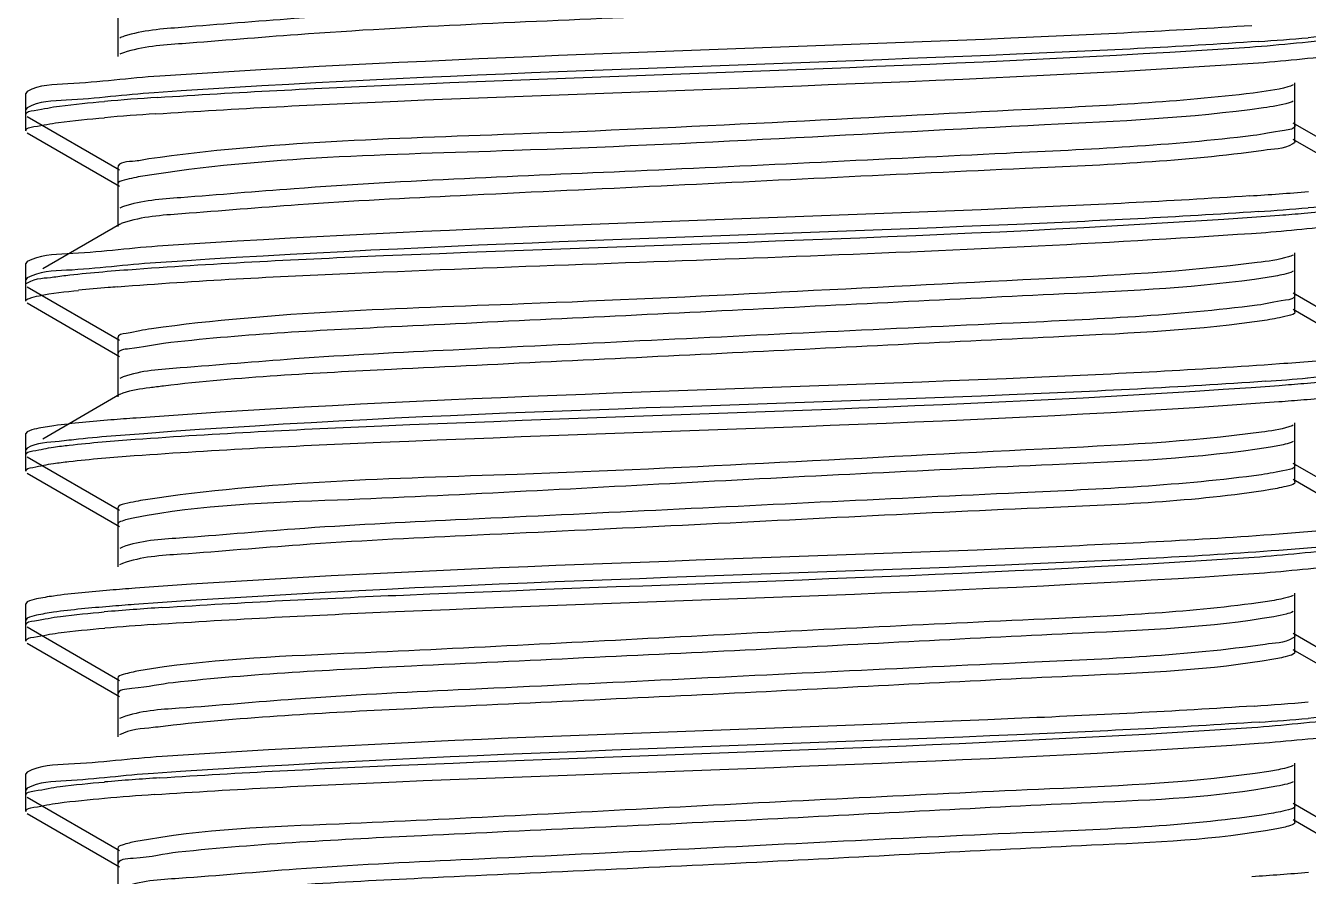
# Model space of a CAD drawing. Extents: x -427546 to -314919, y 698702 to 968782.
# Drawn here: x -414911.5 to -414799.3, y 912786.9 to 912861.4 of the extents above; entities that cross this region are included whole.
import ezdxf

# ---------------------------------------------------------------- set-up
doc = ezdxf.new("R2010")
doc.units = 0
doc.header["$LTSCALE"] = 1000
doc.header["$MEASUREMENT"] = 0
doc.layers.get('0').update_dxf_attribs({"linetype": 'CONTINUOUS'})

msp = doc.modelspace()

# ---------------------------------------------------------------- linework, layer by layer
at = {"linetype": 'CONTINUOUS'}
for p, q in [((-414903.41, 912863.8), (-414903.41, 912860.08)), ((-414903.41, 912862.38), (-414903.41, 912858.66)), ((-414800.46, 912852.64), (-414800.46, 912856.36)), ((-414911.32, 912855.59), (-414911.46, 912855.43)), ((-414911.46, 912853.57), (-414911.46, 912855.43)), ((-414911.46, 912853.57), (-414911.46, 912855.43)), ((-414800.46, 912851.22), (-414800.46, 912854.94)), ((-414911.32, 912854.17), (-414911.46, 912854.01)), ((-414911.46, 912852.15), (-414911.46, 912854.01)), ((-414911.46, 912852.15), (-414911.46, 912854.01)), ((-414911.32, 912853.41), (-414903.25, 912848.73)), ((-414792.54, 912848.15), (-414800.62, 912852.83)), ((-414911.32, 912851.98), (-414903.25, 912847.31)), ((-414792.54, 912846.73), (-414800.62, 912851.4)), ((-414903.41, 912848.92), (-414903.41, 912845.2)), ((-414903.41, 912847.5), (-414903.41, 912843.78)), ((-414903.25, 912843.96), (-414909.97, 912840.07)), ((-414800.46, 912837.76), (-414800.46, 912841.48)), ((-414911.32, 912840.71), (-414911.46, 912840.55)), ((-414911.46, 912838.69), (-414911.46, 912840.55)), ((-414911.46, 912838.69), (-414911.46, 912840.55)), ((-414911.32, 912839.29), (-414911.46, 912839.12)), ((-414800.46, 912836.33), (-414800.46, 912840.05)), ((-414911.46, 912837.26), (-414911.46, 912839.12)), ((-414911.46, 912837.26), (-414911.46, 912839.12)), ((-414911.32, 912838.52), (-414903.25, 912833.85)), ((-414911.32, 912837.1), (-414903.25, 912832.42)), ((-414792.54, 912833.27), (-414800.62, 912837.95)), ((-414792.54, 912831.85), (-414800.62, 912836.52)), ((-414903.41, 912834.04), (-414903.41, 912830.32)), ((-414903.41, 912832.61), (-414903.41, 912828.89)), ((-414902.95, 912830.63), (-414903.24, 912830.5)), ((-414902.96, 912829.2), (-414903.24, 912829.08)), ((-414903.25, 912829.08), (-414909.97, 912825.19)), ((-414911.32, 912825.83), (-414911.46, 912825.67)), ((-414800.46, 912822.87), (-414800.46, 912826.6)), ((-414911.46, 912823.81), (-414911.46, 912825.67)), ((-414911.46, 912823.81), (-414911.46, 912825.67)), ((-414800.46, 912821.45), (-414800.46, 912825.17)), ((-414911.32, 912824.4), (-414911.46, 912824.24)), ((-414911.46, 912822.38), (-414911.46, 912824.24)), ((-414911.46, 912822.38), (-414911.46, 912824.24)), ((-414911.32, 912823.64), (-414903.25, 912818.97)), ((-414792.54, 912818.39), (-414800.62, 912823.06)), ((-414911.32, 912822.22), (-414903.25, 912817.54)), ((-414792.54, 912816.96), (-414800.62, 912821.64)), ((-414903.41, 912819.15), (-414903.41, 912815.43)), ((-414903.41, 912817.73), (-414903.41, 912814.01)), ((-414902.99, 912815.74), (-414903.24, 912815.62)), ((-414902.99, 912814.31), (-414903.25, 912814.2)), ((-414800.46, 912807.99), (-414800.46, 912811.71)), ((-414911.32, 912810.95), (-414911.46, 912810.78)), ((-414911.46, 912808.92), (-414911.46, 912810.78)), ((-414911.46, 912808.92), (-414911.46, 912810.78)), ((-414800.46, 912806.57), (-414800.46, 912810.29)), ((-414911.32, 912809.52), (-414911.46, 912809.36)), ((-414911.46, 912807.5), (-414911.46, 912809.36)), ((-414911.46, 912807.5), (-414911.46, 912809.36)), ((-414911.32, 912808.76), (-414903.25, 912804.08)), ((-414792.54, 912803.5), (-414800.62, 912808.18)), ((-414911.32, 912807.33), (-414903.25, 912802.66)), ((-414792.54, 912802.08), (-414800.62, 912806.76)), ((-414903.41, 912804.27), (-414903.41, 912800.55)), ((-414903.41, 912802.85), (-414903.41, 912799.13)), ((-414903.02, 912800.84), (-414903.25, 912800.74)), ((-414800.46, 912793.11), (-414800.46, 912796.83)), ((-414911.32, 912796.06), (-414911.46, 912795.9)), ((-414911.46, 912794.04), (-414911.46, 912795.9)), ((-414911.46, 912794.04), (-414911.46, 912795.9)), ((-414911.32, 912794.64), (-414911.46, 912794.48)), ((-414911.46, 912792.61), (-414911.46, 912794.48)), ((-414911.46, 912792.61), (-414911.46, 912794.48)), ((-414800.46, 912791.68), (-414800.46, 912795.41)), ((-414911.32, 912793.88), (-414903.25, 912789.2)), ((-414792.54, 912788.62), (-414800.62, 912793.3)), ((-414911.32, 912792.45), (-414903.25, 912787.78)), ((-414792.54, 912787.2), (-414800.62, 912791.87)), ((-414903.41, 912789.39), (-414903.41, 912785.67)), ((-414903.41, 912787.96), (-414903.41, 912784.24))]:
    msp.add_line(p, q, dxfattribs=at)
for centre, radius, start, end in [((-414820.75, 913115.44), 256.04, 273.8316, 274.8033), ((-414882.73, 912594.72), 260.92, 93.783, 94.8009), ((-414882.97, 912596.42), 257.79, 93.8102, 94.8059), ((-414821.78, 913115.03), 269.13, 273.6995, 274.7995), ((-414820.77, 913100.84), 256.32, 273.8286, 274.8033), ((-414893.3, 912705.19), 133.7, 94.7007, 95.8096), ((-414887.27, 912634.56), 204.58, 94.5302, 94.7613), ((-414819.91, 913075.22), 245.55, 273.9474, 274.8034), ((-414882.2, 912543.34), 267.67, 93.7148, 94.7991), ((-414883.19, 912554.46), 255.08, 93.8414, 94.804), ((-414821.28, 913063.97), 262.7, 273.7644, 274.8009), ((-414820.69, 913055.17), 255.31, 273.8394, 274.8035), ((-414882.45, 912531.7), 264.42, 93.7475, 94.7999), ((-414883.12, 912538.68), 255.98, 93.8303, 94.8051), ((-414821.53, 913052.33), 265.96, 273.7314, 274.8001)]:
    msp.add_arc(centre, radius, start, end, dxfattribs=at)
for points, knots in [([(-414804.53, 912866.58), (-414811.75, 912865.72), (-414829.77, 912864.89), (-414857.57, 912863.48), (-414881.48, 912862.55), (-414896.21, 912861.31), (-414901.24, 912860.94), (-414902.86, 912860.43)], [0, 0, 0, 0, 0.22136, 0.548301, 0.848284, 0.948292, 1, 1, 1, 1]), ([(-414803.56, 912865.27), (-414810.54, 912864.33), (-414828.5, 912863.57), (-414856.51, 912862.08), (-414880.97, 912861.18), (-414896.09, 912859.88), (-414901.26, 912859.53), (-414902.9, 912858.99)], [0, 0, 0, 0, 0.212334, 0.540585, 0.846069, 0.947955, 1, 1, 1, 1]), ([(-414804.23, 912861.35), (-414811.25, 912860.89), (-414843.08, 912859.36), (-414874.96, 912858.6), (-414899.74, 912856.94)], [0, 0, 0, 0, 0.220591, 1, 1, 1, 1]), ([(-414804.42, 912859.48), (-414801.67, 912859.66), (-414797.81, 912860.2), (-414793.61, 912860.24), (-414792.54, 912860.85)], [0, 0, 0, 0, 0.691489, 1, 1, 1, 1]), ([(-414902.86, 912860.43), (-414902.94, 912860.4), (-414903.07, 912860.36), (-414903.19, 912860.3), (-414903.24, 912860.27)], [0, 0, 0, 0, 0.562023, 1, 1, 1, 1]), ([(-414803.64, 912859.97), (-414810.69, 912859.49), (-414842.88, 912857.94), (-414875.11, 912857.19), (-414900.22, 912855.49)], [0, 0, 0, 0, 0.219185, 1, 1, 1, 1]), ([(-414899.94, 912855.07), (-414892.98, 912855.54), (-414861.14, 912857.07), (-414829.26, 912857.84), (-414804.42, 912859.48)], [0, 0, 0, 0, 0.218984, 1, 1, 1, 1]), ([(-414803.66, 912858.11), (-414801.08, 912858.28), (-414797.48, 912858.78), (-414793.55, 912858.85), (-414792.54, 912859.43)], [0, 0, 0, 0, 0.690321, 1, 1, 1, 1]), ([(-414902.9, 912858.99), (-414902.97, 912858.97), (-414903.08, 912858.93), (-414903.2, 912858.87), (-414903.24, 912858.85)], [0, 0, 0, 0, 0.558344, 1, 1, 1, 1]), ([(-414900.1, 912853.63), (-414893.05, 912854.11), (-414860.9, 912855.66), (-414828.71, 912856.4), (-414803.66, 912858.11)], [0, 0, 0, 0, 0.21965, 1, 1, 1, 1]), ([(-414899.74, 912856.94), (-414902.42, 912856.76), (-414906.18, 912856.24), (-414910.28, 912856.19), (-414911.32, 912855.59)], [0, 0, 0, 0, 0.691053, 1, 1, 1, 1]), ([(-414800.62, 912856.17), (-414800.76, 912856.09), (-414801.91, 912855.72), (-414803.11, 912855.59), (-414804.13, 912855.46)], [0, 0, 0, 0, 0.135508, 1, 1, 1, 1]), ([(-414900.22, 912855.49), (-414902.79, 912855.31), (-414906.39, 912854.81), (-414910.32, 912854.75), (-414911.32, 912854.17)], [0, 0, 0, 0, 0.690337, 1, 1, 1, 1]), ([(-414804.13, 912855.46), (-414810.61, 912854.66), (-414832.17, 912853.63), (-414864.32, 912851.81), (-414890.12, 912851.21), (-414900.7, 912849.69)], [0, 0, 0, 0, 0.20233, 0.668453, 1, 1, 1, 1]), ([(-414911.46, 912853.57), (-414911.46, 912853.85), (-414909.99, 912854.02), (-414909.24, 912854.23), (-414908.5, 912854.32)], [0, 0, 0, 0, 0.271038, 1, 1, 1, 1]), ([(-414803.22, 912854.16), (-414809.55, 912853.26), (-414831.47, 912852.31), (-414864.07, 912850.28), (-414890.52, 912849.9), (-414901.22, 912848.19)], [0, 0, 0, 0, 0.19563, 0.668751, 1, 1, 1, 1]), ([(-414800.62, 912854.75), (-414800.73, 912854.68), (-414801.57, 912854.38), (-414802.46, 912854.27), (-414803.22, 912854.16)], [0, 0, 0, 0, 0.144146, 1, 1, 1, 1]), ([(-414911.46, 912852.15), (-414911.46, 912852.42), (-414910.04, 912852.6), (-414909.32, 912852.79), (-414908.6, 912852.88)], [0, 0, 0, 0, 0.271539, 1, 1, 1, 1]), ([(-414804.13, 912851.74), (-414811.28, 912850.85), (-414829.32, 912850.04), (-414857.25, 912848.6), (-414881.4, 912847.69), (-414896.25, 912846.41), (-414901.31, 912846.06), (-414902.91, 912845.53)], [0, 0, 0, 0, 0.21834, 0.54638, 0.848471, 0.948812, 1, 1, 1, 1]), ([(-414800.46, 912852.64), (-414800.45, 912852.3), (-414802.3, 912852.11), (-414803.21, 912851.85), (-414804.13, 912851.74)], [0, 0, 0, 0, 0.270556, 1, 1, 1, 1]), ([(-414803.22, 912850.44), (-414810.11, 912849.46), (-414828.06, 912848.71), (-414851.47, 912847.52), (-414872.65, 912846.52), (-414886.33, 912845.85), (-414896.1, 912844.99), (-414901.3, 912844.65), (-414902.93, 912844.1)], [0, 0, 0, 0, 0.208967, 0.538107, 0.703891, 0.84582, 0.948226, 1, 1, 1, 1]), ([(-414800.46, 912851.22), (-414800.46, 912851.13), (-414801.43, 912850.5), (-414802.34, 912850.56), (-414803.22, 912850.44)], [0, 0, 0, 0, 0.089983, 1, 1, 1, 1]), ([(-414900.7, 912849.69), (-414901.1, 912849.63), (-414901.86, 912849.42), (-414903.41, 912849.46), (-414903.41, 912848.92)], [0, 0, 0, 0, 0.421799, 1, 1, 1, 1]), ([(-414901.22, 912848.19), (-414901.77, 912848.1), (-414902.36, 912847.96), (-414903.41, 912847.71), (-414903.41, 912847.5)], [0, 0, 0, 0, 0.719897, 1, 1, 1, 1]), ([(-414804.42, 912846.46), (-414811.47, 912845.99), (-414843.31, 912844.47), (-414875.19, 912843.71), (-414899.94, 912842.05)], [0, 0, 0, 0, 0.221599, 1, 1, 1, 1]), ([(-414902.91, 912845.53), (-414902.97, 912845.51), (-414903.09, 912845.47), (-414903.2, 912845.41), (-414903.24, 912845.39)], [0, 0, 0, 0, 0.556917, 1, 1, 1, 1]), ([(-414803.66, 912845.09), (-414810.69, 912844.61), (-414842.84, 912843.06), (-414875.03, 912842.31), (-414900.1, 912840.61)], [0, 0, 0, 0, 0.219069, 1, 1, 1, 1]), ([(-414801.8, 912844.78), (-414801.08, 912844.83), (-414798.75, 912845.02), (-414796.41, 912845.23), (-414794.8, 912845.45)], [0, 0, 0, 0, 0.307531, 1, 1, 1, 1]), ([(-414902.93, 912844.1), (-414902.99, 912844.08), (-414903.1, 912844.04), (-414903.2, 912843.99), (-414903.25, 912843.96)], [0, 0, 0, 0, 0.55453, 1, 1, 1, 1]), ([(-414901.8, 912840.06), (-414894.6, 912840.58), (-414861.27, 912842.2), (-414827.89, 912842.86), (-414801.8, 912844.78)], [0, 0, 0, 0, 0.216246, 1, 1, 1, 1]), ([(-414803.01, 912843.27), (-414800.59, 912843.44), (-414797.19, 912843.91), (-414793.49, 912844), (-414792.54, 912844.54)], [0, 0, 0, 0, 0.689207, 1, 1, 1, 1]), ([(-414903.43, 912838.51), (-414896.52, 912839.06), (-414863.05, 912840.71), (-414829.53, 912841.42), (-414803.01, 912843.27)], [0, 0, 0, 0, 0.20676, 1, 1, 1, 1]), ([(-414899.94, 912842.05), (-414902.58, 912841.87), (-414906.27, 912841.36), (-414910.3, 912841.3), (-414911.32, 912840.71)], [0, 0, 0, 0, 0.69074, 1, 1, 1, 1]), ([(-414900.1, 912840.61), (-414902.7, 912840.44), (-414906.34, 912839.93), (-414910.31, 912839.87), (-414911.32, 912839.29)], [0, 0, 0, 0, 0.690525, 1, 1, 1, 1]), ([(-414803.76, 912840.63), (-414810.09, 912839.8), (-414831.51, 912838.79), (-414863.7, 912836.97), (-414889.68, 912836.33), (-414900.45, 912834.84)], [0, 0, 0, 0, 0.197662, 0.663013, 1, 1, 1, 1]), ([(-414800.62, 912841.29), (-414800.75, 912841.22), (-414801.77, 912840.87), (-414802.84, 912840.74), (-414803.76, 912840.63)], [0, 0, 0, 0, 0.138663, 1, 1, 1, 1]), ([(-414911.46, 912838.69), (-414911.46, 912838.77), (-414910.58, 912839.32), (-414909.77, 912839.26), (-414908.99, 912839.37)], [0, 0, 0, 0, 0.088851, 1, 1, 1, 1]), ([(-414908.99, 912839.37), (-414908.53, 912839.44), (-414906.14, 912839.73), (-414903.74, 912839.92), (-414901.8, 912840.06)], [0, 0, 0, 0, 0.191579, 1, 1, 1, 1]), ([(-414802.89, 912839.32), (-414808.76, 912838.43), (-414824.41, 912837.73), (-414849.93, 912836.4), (-414876.18, 912835.17), (-414892.79, 912834.34), (-414899.4, 912833.55)], [0, 0, 0, 0, 0.184318, 0.484662, 0.793435, 1, 1, 1, 1]), ([(-414800.62, 912839.87), (-414800.87, 912839.72), (-414801.64, 912839.54), (-414802.4, 912839.4), (-414802.89, 912839.32)], [0, 0, 0, 0, 0.362852, 1, 1, 1, 1]), ([(-414911.46, 912837.26), (-414911.46, 912837.39), (-414910.94, 912837.59), (-414910.59, 912837.67), (-414910.29, 912837.73)], [0, 0, 0, 0, 0.292788, 1, 1, 1, 1]), ([(-414800.46, 912837.76), (-414800.45, 912837.45), (-414802.1, 912837.24), (-414802.93, 912837.01), (-414803.76, 912836.9)], [0, 0, 0, 0, 0.27224, 1, 1, 1, 1]), ([(-414803.76, 912836.9), (-414810.83, 912835.98), (-414828.88, 912835.18), (-414852.31, 912834.03), (-414873.27, 912833.02), (-414886.7, 912832.37), (-414896.27, 912831.51), (-414901.36, 912831.18), (-414902.95, 912830.63)], [0, 0, 0, 0, 0.21516, 0.544196, 0.7084, 0.848448, 0.949211, 1, 1, 1, 1]), ([(-414800.46, 912836.33), (-414800.46, 912836.1), (-414801.63, 912835.85), (-414802.28, 912835.69), (-414802.89, 912835.6)], [0, 0, 0, 0, 0.27791, 1, 1, 1, 1]), ([(-414900.45, 912834.84), (-414901.2, 912834.74), (-414901.95, 912834.54), (-414903.41, 912834.32), (-414903.41, 912834.04)], [0, 0, 0, 0, 0.72583, 1, 1, 1, 1]), ([(-414802.89, 912835.6), (-414808.76, 912834.71), (-414824.41, 912834.01), (-414849.93, 912832.68), (-414876.18, 912831.45), (-414892.79, 912830.62), (-414899.4, 912829.83)], [0, 0, 0, 0, 0.184318, 0.484662, 0.793435, 1, 1, 1, 1]), ([(-414899.4, 912833.55), (-414900.4, 912833.43), (-414901.39, 912833.15), (-414903.41, 912832.99), (-414903.41, 912832.61)], [0, 0, 0, 0, 0.729301, 1, 1, 1, 1]), ([(-414801.8, 912831.76), (-414808.95, 912831.23), (-414842.28, 912829.6), (-414875.66, 912828.94), (-414901.8, 912827.03)], [0, 0, 0, 0, 0.214632, 1, 1, 1, 1]), ([(-414794.8, 912832.43), (-414795.24, 912832.37), (-414797.57, 912832.08), (-414799.91, 912831.9), (-414801.8, 912831.76)], [0, 0, 0, 0, 0.1913, 1, 1, 1, 1]), ([(-414803.01, 912830.25), (-414810.48, 912829.72), (-414844, 912828.1), (-414877.58, 912827.55), (-414903.57, 912825.47)], [0, 0, 0, 0, 0.22323, 1, 1, 1, 1]), ([(-414801.84, 912829.89), (-414801.12, 912829.95), (-414798.77, 912830.13), (-414796.42, 912830.34), (-414794.81, 912830.57)], [0, 0, 0, 0, 0.307513, 1, 1, 1, 1]), ([(-414899.4, 912829.83), (-414899.81, 912829.78), (-414901, 912829.62), (-414902.21, 912829.47), (-414902.96, 912829.2)], [0, 0, 0, 0, 0.338076, 1, 1, 1, 1]), ([(-414901.9, 912825.17), (-414894.72, 912825.69), (-414861.36, 912827.32), (-414827.96, 912827.97), (-414801.84, 912829.89)], [0, 0, 0, 0, 0.215731, 1, 1, 1, 1]), ([(-414801.86, 912828.47), (-414801.13, 912828.52), (-414798.78, 912828.71), (-414796.43, 912828.92), (-414794.81, 912829.15)], [0, 0, 0, 0, 0.307506, 1, 1, 1, 1]), ([(-414901.96, 912823.74), (-414894.78, 912824.26), (-414861.41, 912825.89), (-414827.99, 912826.55), (-414801.86, 912828.47)], [0, 0, 0, 0, 0.215475, 1, 1, 1, 1]), ([(-414901.8, 912827.03), (-414902.54, 912826.98), (-414904.93, 912826.79), (-414907.33, 912826.58), (-414908.99, 912826.35)], [0, 0, 0, 0, 0.307205, 1, 1, 1, 1]), ([(-414908.99, 912826.35), (-414909.5, 912826.28), (-414910.28, 912826.15), (-414911.08, 912825.97), (-414911.32, 912825.83)], [0, 0, 0, 0, 0.644174, 1, 1, 1, 1]), ([(-414803.4, 912825.79), (-414809.75, 912824.92), (-414831.5, 912823.94), (-414863.96, 912822), (-414890.25, 912821.51), (-414900.98, 912819.88)], [0, 0, 0, 0, 0.196452, 0.666888, 1, 1, 1, 1]), ([(-414800.62, 912826.41), (-414800.74, 912826.34), (-414801.64, 912826.02), (-414802.59, 912825.9), (-414803.4, 912825.79)], [0, 0, 0, 0, 0.142097, 1, 1, 1, 1]), ([(-414906.83, 912825.18), (-414907.4, 912825.12), (-414908.88, 912824.91), (-414910.5, 912824.88), (-414911.32, 912824.4)], [0, 0, 0, 0, 0.375236, 1, 1, 1, 1]), ([(-414909.02, 912824.49), (-414908.56, 912824.55), (-414906.2, 912824.84), (-414903.82, 912825.03), (-414901.9, 912825.17)], [0, 0, 0, 0, 0.191511, 1, 1, 1, 1]), ([(-414800.62, 912824.98), (-414800.84, 912824.86), (-414801.5, 912824.68), (-414802.16, 912824.56), (-414802.59, 912824.49)], [0, 0, 0, 0, 0.368601, 1, 1, 1, 1]), ([(-414911.46, 912823.81), (-414911.46, 912824.04), (-414910.26, 912824.24), (-414909.63, 912824.4), (-414909.02, 912824.49)], [0, 0, 0, 0, 0.274232, 1, 1, 1, 1]), ([(-414909.03, 912823.06), (-414908.58, 912823.12), (-414906.23, 912823.41), (-414903.87, 912823.6), (-414901.96, 912823.74)], [0, 0, 0, 0, 0.191416, 1, 1, 1, 1]), ([(-414802.59, 912824.49), (-414808.88, 912823.47), (-414825.82, 912822.8), (-414853.02, 912821.43), (-414879.74, 912819.93), (-414896.1, 912819.43), (-414901.93, 912818.3)], [0, 0, 0, 0, 0.192134, 0.50924, 0.821185, 1, 1, 1, 1]), ([(-414911.46, 912822.38), (-414911.46, 912822.61), (-414910.27, 912822.81), (-414909.64, 912822.97), (-414909.03, 912823.06)], [0, 0, 0, 0, 0.274372, 1, 1, 1, 1]), ([(-414800.46, 912822.87), (-414800.46, 912822.59), (-414801.91, 912822.37), (-414802.66, 912822.17), (-414803.4, 912822.07)], [0, 0, 0, 0, 0.274197, 1, 1, 1, 1]), ([(-414803.4, 912822.07), (-414810.39, 912821.11), (-414828.43, 912820.34), (-414851.92, 912819.16), (-414873.06, 912818.15), (-414886.64, 912817.5), (-414896.28, 912816.61), (-414901.41, 912816.31), (-414902.99, 912815.74)], [0, 0, 0, 0, 0.211837, 0.541782, 0.707159, 0.848243, 0.949504, 1, 1, 1, 1]), ([(-414800.46, 912821.45), (-414800.46, 912821.24), (-414801.47, 912820.99), (-414802.05, 912820.85), (-414802.59, 912820.77)], [0, 0, 0, 0, 0.28085, 1, 1, 1, 1]), ([(-414802.59, 912820.77), (-414809.27, 912819.69), (-414827.19, 912819.04), (-414850.64, 912817.78), (-414872.18, 912816.77), (-414886.15, 912816.11), (-414896.08, 912815.2), (-414901.37, 912814.9), (-414902.99, 912814.31)], [0, 0, 0, 0, 0.201859, 0.53258, 0.70075, 0.844896, 0.948529, 1, 1, 1, 1]), ([(-414900.98, 912819.88), (-414901.59, 912819.79), (-414902.23, 912819.63), (-414903.41, 912819.39), (-414903.41, 912819.15)], [0, 0, 0, 0, 0.722107, 1, 1, 1, 1]), ([(-414901.93, 912818.3), (-414902.3, 912818.23), (-414902.73, 912818.13), (-414903.41, 912817.89), (-414903.41, 912817.73)], [0, 0, 0, 0, 0.710182, 1, 1, 1, 1]), ([(-414801.84, 912816.87), (-414809, 912816.34), (-414842.36, 912814.72), (-414875.76, 912814.06), (-414901.9, 912812.14)], [0, 0, 0, 0, 0.214988, 1, 1, 1, 1]), ([(-414794.81, 912817.55), (-414795.25, 912817.48), (-414797.59, 912817.2), (-414799.94, 912817.01), (-414801.84, 912816.87)], [0, 0, 0, 0, 0.191312, 1, 1, 1, 1]), ([(-414804.03, 912814.86), (-414801.37, 912815.04), (-414797.64, 912815.55), (-414793.58, 912815.61), (-414792.54, 912816.2)], [0, 0, 0, 0, 0.690898, 1, 1, 1, 1]), ([(-414794.81, 912816.12), (-414795.26, 912816.06), (-414797.6, 912815.77), (-414799.95, 912815.59), (-414801.86, 912815.45)], [0, 0, 0, 0, 0.191316, 1, 1, 1, 1]), ([(-414801.86, 912815.45), (-414809.02, 912814.92), (-414842.39, 912813.29), (-414875.81, 912812.63), (-414901.96, 912810.72)], [0, 0, 0, 0, 0.215162, 1, 1, 1, 1]), ([(-414899.54, 912810.45), (-414892.51, 912810.91), (-414860.67, 912812.44), (-414828.8, 912813.2), (-414804.03, 912814.86)], [0, 0, 0, 0, 0.221083, 1, 1, 1, 1]), ([(-414803.6, 912813.46), (-414801.04, 912813.64), (-414797.45, 912814.13), (-414793.54, 912814.2), (-414792.54, 912814.78)], [0, 0, 0, 0, 0.690221, 1, 1, 1, 1]), ([(-414900.28, 912808.97), (-414893.23, 912809.45), (-414861, 912811.01), (-414828.73, 912811.75), (-414803.6, 912813.46)], [0, 0, 0, 0, 0.219074, 1, 1, 1, 1]), ([(-414909.02, 912811.46), (-414909.52, 912811.39), (-414910.29, 912811.26), (-414911.08, 912811.09), (-414911.32, 912810.95)], [0, 0, 0, 0, 0.643682, 1, 1, 1, 1]), ([(-414901.9, 912812.14), (-414902.63, 912812.09), (-414905.01, 912811.9), (-414907.38, 912811.69), (-414909.02, 912811.46)], [0, 0, 0, 0, 0.307292, 1, 1, 1, 1]), ([(-414800.62, 912811.52), (-414800.88, 912811.37), (-414801.72, 912811.18), (-414802.54, 912811.03), (-414803.07, 912810.95)], [0, 0, 0, 0, 0.359937, 1, 1, 1, 1]), ([(-414909.03, 912810.04), (-414909.53, 912809.97), (-414910.3, 912809.83), (-414911.08, 912809.66), (-414911.32, 912809.52)], [0, 0, 0, 0, 0.64337, 1, 1, 1, 1]), ([(-414901.96, 912810.72), (-414902.68, 912810.66), (-414905.05, 912810.48), (-414907.41, 912810.27), (-414909.03, 912810.04)], [0, 0, 0, 0, 0.307396, 1, 1, 1, 1]), ([(-414803.07, 912810.95), (-414809.44, 912810.02), (-414826.22, 912809.29), (-414853.08, 912807.96), (-414879.47, 912806.54), (-414895.66, 912805.93), (-414901.56, 912804.91)], [0, 0, 0, 0, 0.195819, 0.509469, 0.817855, 1, 1, 1, 1]), ([(-414800.62, 912810.1), (-414800.81, 912809.99), (-414801.38, 912809.83), (-414801.94, 912809.71), (-414802.3, 912809.65)], [0, 0, 0, 0, 0.37501, 1, 1, 1, 1]), ([(-414911.46, 912808.92), (-414911.46, 912809.21), (-414909.94, 912809.38), (-414909.18, 912809.59), (-414908.42, 912809.68)], [0, 0, 0, 0, 0.270597, 1, 1, 1, 1]), ([(-414802.3, 912809.65), (-414807.82, 912808.7), (-414822.99, 912808.08), (-414848.1, 912806.69), (-414874.63, 912805.5), (-414891.64, 912804.64), (-414898.56, 912803.88)], [0, 0, 0, 0, 0.17416, 0.470646, 0.783277, 1, 1, 1, 1]), ([(-414911.46, 912807.5), (-414911.46, 912807.77), (-414910.05, 912807.95), (-414909.33, 912808.14), (-414908.61, 912808.23)], [0, 0, 0, 0, 0.271622, 1, 1, 1, 1]), ([(-414800.46, 912807.99), (-414800.46, 912807.91), (-414801.37, 912807.3), (-414802.24, 912807.36), (-414803.07, 912807.23)], [0, 0, 0, 0, 0.091227, 1, 1, 1, 1]), ([(-414803.07, 912807.23), (-414809.95, 912806.23), (-414827.99, 912805.5), (-414851.51, 912804.29), (-414872.83, 912803.28), (-414886.56, 912802.63), (-414896.27, 912801.72), (-414901.44, 912801.43), (-414903.02, 912800.84)], [0, 0, 0, 0, 0.20838, 0.539161, 0.705719, 0.84788, 0.949708, 1, 1, 1, 1]), ([(-414802.3, 912805.93), (-414807.82, 912804.97), (-414822.99, 912804.36), (-414848.1, 912802.97), (-414874.63, 912801.78), (-414891.64, 912800.91), (-414898.56, 912800.16)], [0, 0, 0, 0, 0.17416, 0.470646, 0.783277, 1, 1, 1, 1]), ([(-414800.46, 912806.57), (-414800.46, 912806.38), (-414801.32, 912806.13), (-414801.84, 912806.01), (-414802.3, 912805.93)], [0, 0, 0, 0, 0.284357, 1, 1, 1, 1]), ([(-414901.56, 912804.91), (-414902.03, 912804.83), (-414902.54, 912804.71), (-414903.41, 912804.46), (-414903.41, 912804.27)], [0, 0, 0, 0, 0.715949, 1, 1, 1, 1]), ([(-414898.56, 912803.88), (-414899.77, 912803.75), (-414900.93, 912803.4), (-414903.41, 912803.29), (-414903.41, 912802.85)], [0, 0, 0, 0, 0.732984, 1, 1, 1, 1]), ([(-414804.03, 912801.84), (-414811.01, 912801.37), (-414842.85, 912799.84), (-414874.72, 912799.07), (-414899.54, 912797.42)], [0, 0, 0, 0, 0.21953, 1, 1, 1, 1]), ([(-414804.22, 912799.96), (-414801.52, 912800.14), (-414797.73, 912800.67), (-414793.59, 912800.71), (-414792.54, 912801.32)], [0, 0, 0, 0, 0.691198, 1, 1, 1, 1]), ([(-414898.56, 912800.16), (-414899.15, 912800.1), (-414900.7, 912799.87), (-414902.38, 912799.81), (-414903.25, 912799.31)], [0, 0, 0, 0, 0.372158, 1, 1, 1, 1]), ([(-414803.6, 912800.44), (-414810.65, 912799.96), (-414842.88, 912798.41), (-414875.14, 912797.66), (-414900.28, 912795.95)], [0, 0, 0, 0, 0.21912, 1, 1, 1, 1]), ([(-414899.74, 912795.55), (-414892.74, 912796.02), (-414860.9, 912797.55), (-414829.03, 912798.31), (-414804.22, 912799.96)], [0, 0, 0, 0, 0.220054, 1, 1, 1, 1]), ([(-414803.64, 912798.58), (-414801.07, 912798.75), (-414797.47, 912799.25), (-414793.54, 912799.32), (-414792.54, 912799.89)], [0, 0, 0, 0, 0.690292, 1, 1, 1, 1]), ([(-414900.22, 912794.09), (-414893.17, 912794.57), (-414860.98, 912796.12), (-414828.74, 912796.87), (-414803.64, 912798.58)], [0, 0, 0, 0, 0.219245, 1, 1, 1, 1]), ([(-414899.54, 912797.42), (-414902.27, 912797.24), (-414906.09, 912796.71), (-414910.26, 912796.67), (-414911.32, 912796.06)], [0, 0, 0, 0, 0.69136, 1, 1, 1, 1]), ([(-414800.62, 912796.64), (-414800.85, 912796.51), (-414801.58, 912796.32), (-414802.29, 912796.19), (-414802.75, 912796.12)], [0, 0, 0, 0, 0.365324, 1, 1, 1, 1]), ([(-414900.28, 912795.95), (-414902.84, 912795.78), (-414906.42, 912795.28), (-414910.32, 912795.21), (-414911.32, 912794.64)], [0, 0, 0, 0, 0.690221, 1, 1, 1, 1]), ([(-414802.75, 912796.12), (-414809.08, 912795.13), (-414825.98, 912794.44), (-414853.08, 912793.09), (-414879.69, 912791.61), (-414895.98, 912791.07), (-414901.83, 912789.98)], [0, 0, 0, 0, 0.193633, 0.509715, 0.820379, 1, 1, 1, 1]), ([(-414911.46, 912794.04), (-414911.46, 912794.32), (-414909.96, 912794.49), (-414909.21, 912794.7), (-414908.45, 912794.8)], [0, 0, 0, 0, 0.270794, 1, 1, 1, 1]), ([(-414802.04, 912794.82), (-414807.37, 912793.82), (-414822.3, 912793.26), (-414847.19, 912791.84), (-414873.84, 912790.66), (-414891.04, 912789.79), (-414898.12, 912789.05)], [0, 0, 0, 0, 0.169059, 0.463606, 0.77817, 1, 1, 1, 1]), ([(-414800.62, 912795.22), (-414800.78, 912795.12), (-414801.26, 912794.98), (-414801.74, 912794.87), (-414802.04, 912794.82)], [0, 0, 0, 0, 0.382192, 1, 1, 1, 1]), ([(-414911.46, 912792.61), (-414911.46, 912792.88), (-414910.05, 912793.06), (-414909.33, 912793.26), (-414908.61, 912793.35)], [0, 0, 0, 0, 0.271623, 1, 1, 1, 1]), ([(-414802.75, 912792.4), (-414809.53, 912791.34), (-414827.55, 912790.67), (-414851.09, 912789.42), (-414872.59, 912788.41), (-414886.46, 912787.76), (-414896.26, 912786.83), (-414901.47, 912786.55), (-414903.04, 912785.95)], [0, 0, 0, 0, 0.204799, 0.536352, 0.704101, 0.847377, 0.949834, 1, 1, 1, 1]), ([(-414800.46, 912793.11), (-414800.46, 912792.88), (-414801.56, 912792.64), (-414802.18, 912792.49), (-414802.75, 912792.4)], [0, 0, 0, 0, 0.279151, 1, 1, 1, 1]), ([(-414802.04, 912791.1), (-414807.37, 912790.1), (-414822.3, 912789.54), (-414847.19, 912788.11), (-414873.84, 912786.94), (-414891.04, 912786.06), (-414898.12, 912785.33)], [0, 0, 0, 0, 0.169059, 0.463606, 0.77817, 1, 1, 1, 1]), ([(-414800.46, 912791.68), (-414800.46, 912791.52), (-414801.18, 912791.28), (-414801.64, 912791.17), (-414802.04, 912791.1)], [0, 0, 0, 0, 0.288579, 1, 1, 1, 1]), ([(-414901.83, 912789.98), (-414902.23, 912789.9), (-414902.68, 912789.8), (-414903.41, 912789.55), (-414903.41, 912789.39)], [0, 0, 0, 0, 0.711978, 1, 1, 1, 1]), ([(-414898.12, 912789.05), (-414899.44, 912788.91), (-414900.69, 912788.51), (-414903.41, 912788.45), (-414903.41, 912787.96)], [0, 0, 0, 0, 0.733874, 1, 1, 1, 1])]:
    msp.add_open_spline(points, degree=3, knots=knots, dxfattribs=at)
for points in [[(-414795.27, 912860.71), (-414796.61, 912860.54), (-414797.96, 912860.41), (-414799.31, 912860.3)], [(-414908.5, 912854.32), (-414907.19, 912854.49), (-414905.88, 912854.61), (-414904.57, 912854.72)], [(-414908.6, 912852.88), (-414907.26, 912853.06), (-414905.92, 912853.18), (-414904.57, 912853.3)], [(-414795.28, 912845.83), (-414796.62, 912845.65), (-414797.96, 912845.53), (-414799.31, 912845.41)], [(-414910.29, 912837.73), (-414909.15, 912837.96), (-414907.99, 912838.09), (-414906.83, 912838.2)], [(-414795.11, 912830.97), (-414796.52, 912830.78), (-414797.94, 912830.65), (-414799.35, 912830.53)], [(-414903.57, 912825.47), (-414904.66, 912825.39), (-414905.74, 912825.29), (-414906.83, 912825.18)], [(-414908.42, 912809.68), (-414907.14, 912809.84), (-414905.87, 912809.96), (-414904.59, 912810.07)], [(-414908.61, 912808.23), (-414907.26, 912808.41), (-414905.91, 912808.54), (-414904.55, 912808.65)], [(-414795.26, 912801.18), (-414796.61, 912801), (-414797.96, 912800.88), (-414799.31, 912800.76)], [(-414908.45, 912794.8), (-414907.17, 912794.96), (-414905.87, 912795.08), (-414904.58, 912795.19)], [(-414908.61, 912793.35), (-414907.27, 912793.53), (-414905.91, 912793.65), (-414904.56, 912793.77)]]:
    msp.add_open_spline(points, degree=3, dxfattribs=at)

doc.saveas('drawing.dxf')
